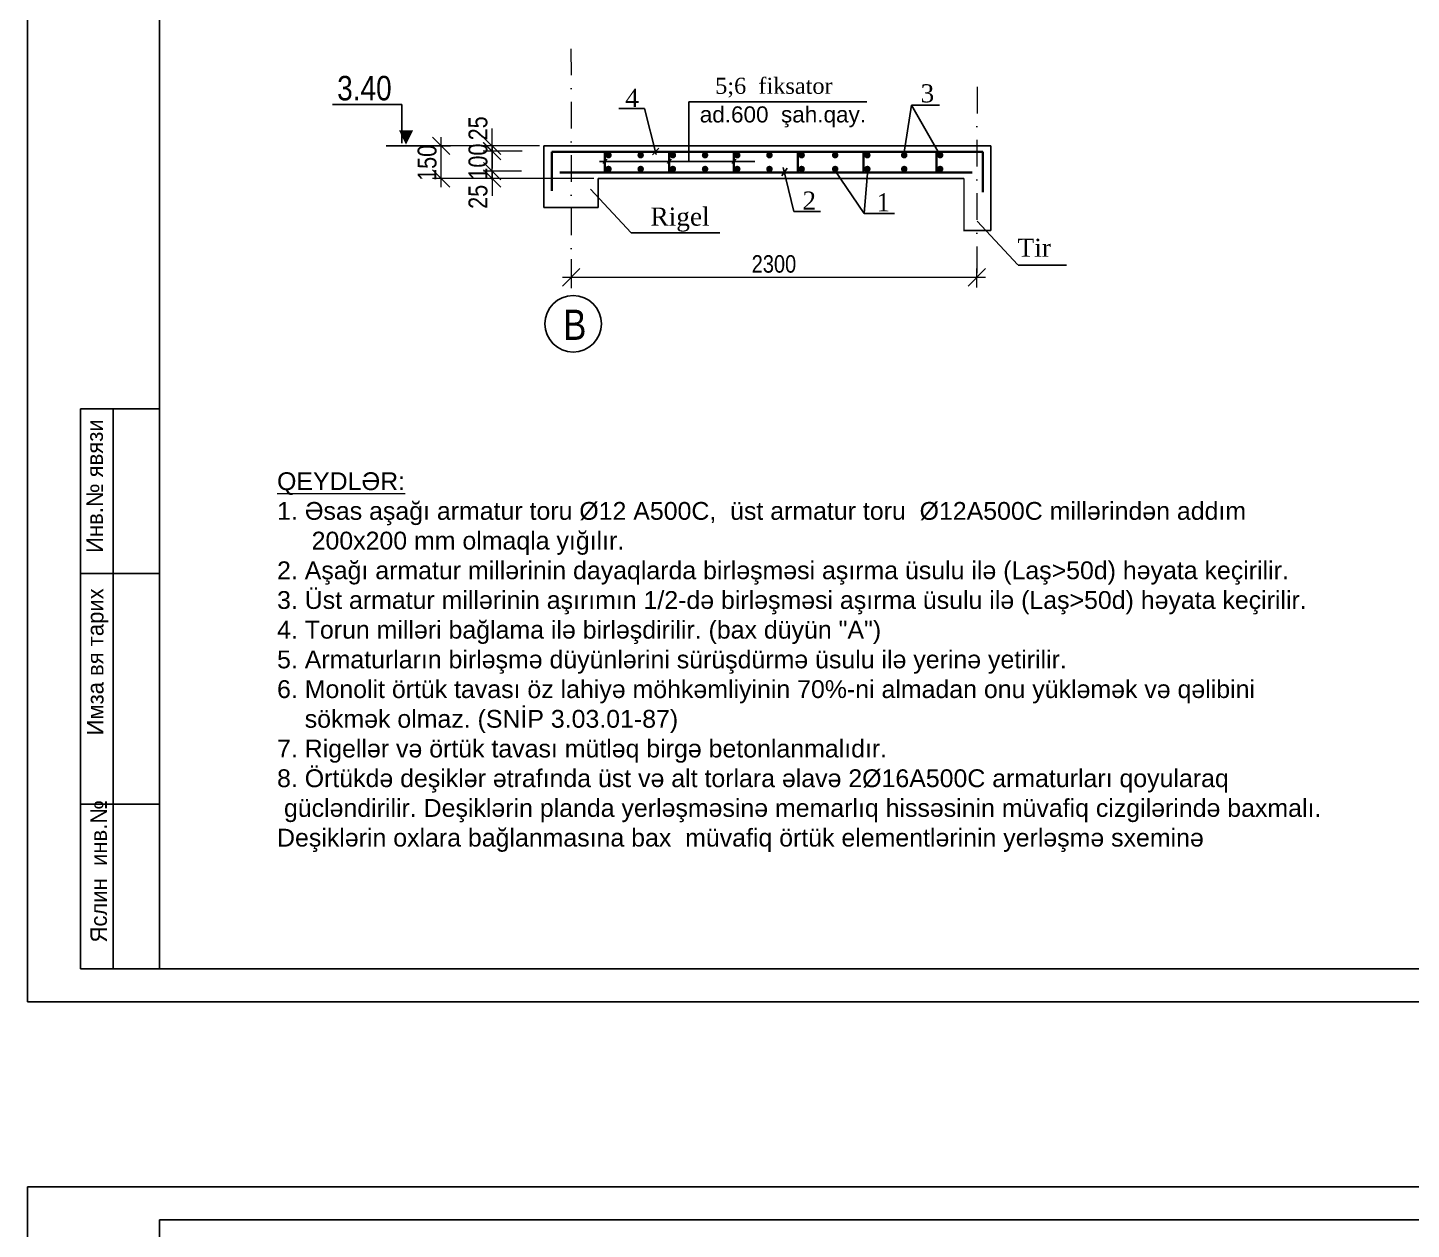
# Model space of a CAD drawing. Header units: millimetres. Extents: x -149347 to 251215, y -2929184 to -2541447.
# Drawn here: x 110518 to 130322, y -2672971 to -2655775 of the extents above; entities that cross this region are included whole.
import ezdxf

# ---------------------------------------------------------------- set-up
doc = ezdxf.new("R2010")
doc.units = ezdxf.units.MM
doc.linetypes.add('DASHDOTX2', pattern=[50.8, 25.4, -12.7, 0, -12.7])
doc.styles.add('CP_ATTR', font='A3TI(LA).TTF')
doc.styles.get("Standard").update_dxf_attribs({"font": 'times.ttf'})
doc.styles.add('style1', font='A3TI(LA).TTF', dxfattribs={"height": 400})
doc.styles.add('style6', font='ARIALN.TTF', dxfattribs={"height": 300})
doc.dimstyles.new('DIM_100', dxfattribs={"dimscale": 100, "dimtxt": 250, "dimasz": 2.5, "dimexe": 1.25, "dimexo": 0.625, "dimtad": 1, "dimdec": 0, "dimtxsty": 'style1', "dimblk": 'OBLIQUE', "dimcen": 2.5, "dimdle": 1.25, "dimclrd": 251, "dimclre": 251, "dimaunit": 1, "dimadec": 3, "dimazin": 0, "dimtfac": 1, "dimtdec": 0, "dimtmove": 1, "dimatfit": 3, "dimfxl": 1.25, "dimlwd": 5, "dimlwe": 5, "dimarcsym": 0})

# ---------------------------------------------------------------- blocks, each defined once
blk = doc.blocks.new('mekteb')
at = {"color": 0, "lineweight": 25}
for p, q in [((99643, -1821466), (139843, -1821466)), ((99643, -1849866), (99643, -1821466)), ((139843, -1849866), (99643, -1849866))]:
    blk.add_line(p, q, dxfattribs=at)
at = {"color": 0, "lineweight": 25, "ltscale": 15}
for p, q in [((101643, -1849366), (101643, -1821966)), ((139343, -1821966), (101643, -1821966)), ((101643, -1849366), (139343, -1849366))]:
    blk.add_line(p, q, dxfattribs=at)
at = {"lineweight": 25, "ltscale": 0.25}
for p, q in [((100443, -1849366), (100443, -1840866)), ((100943, -1849367), (100943, -1840866))]:
    blk.add_line(p, q, dxfattribs=at)
at = {"lineweight": 25}
for p, q in [((101643, -1840866), (100443, -1840866)), ((101645, -1843366), (100445, -1843366)), ((101645, -1846866), (100445, -1846866)), ((101643, -1849366), (100443, -1849366))]:
    blk.add_line(p, q, dxfattribs=at)
at = {"lineweight": 25, "char_height": 250.01, "width": 5960.07, "attachment_point": 1, "rotation": 90, "style": 'CP_ATTR'}
for s, insert in [('\\pt3143;Инв.№ явязи', (100535, -1843053)), ('\\pt3143;Имза вя тарих', (100544, -1845823)), ('\\pt3143;Яслин  инв.№', (100595, -1848965))]:
    blk.add_mtext(s, dxfattribs=dict(at, insert=insert))
blk = doc.blocks.new('_Oblique')
at = {"color": 0, "linetype": 'ByBlock', "lineweight": -2}
blk.add_line((-0.5, -0.5), (0.5, 0.5), dxfattribs=at)
blk = doc.blocks.new('*D910')
at = {"color": 251, "linetype": 'ByBlock', "lineweight": 5, "ltscale": 50, "transparency": 16777216}
blk.add_line((117165, -2657954), (117165, -2657417), dxfattribs=at)
at = {"color": 251, "lineweight": 5, "ltscale": 50, "transparency": 16777216}
for p, q in [((117595, -2657542), (117040, -2657542)), ((117586, -2657829), (117040, -2657829))]:
    blk.add_line(p, q, dxfattribs=at)
at = {"layer": 'Defpoints', "color": 0, "lineweight": 15, "ltscale": 50, "transparency": 16777216}
for p in [(117165, -2657542), (117657, -2657542), (117649, -2657829)]:
    blk.add_point(p, dxfattribs=at)
at = {"color": 251, "lineweight": 5, "ltscale": 50, "transparency": 16777216, "xscale": 250, "yscale": 250, "zscale": 250}
for p, rotation in [((117165, -2657542), 90), ((117165, -2657829), 270)]:
    blk.add_blockref('_Oblique', p, dxfattribs=dict(at, rotation=rotation))
at = {"color": 0, "lineweight": 15, "ltscale": 50, "transparency": 16777216, "insert": (116964, -2657692), "char_height": 300, "attachment_point": 5, "rotation": 90, "style": 'style6'}
blk.add_mtext('{\\fArial Narrow|b0|i0|c238|p34;\\H0.9x;100}', dxfattribs=at)
blk = doc.blocks.new('*D911')
at = {"color": 251, "linetype": 'ByBlock', "lineweight": 5, "ltscale": 50, "transparency": 16777216}
for p, q in [((117164, -2657466), (117164, -2657216)), ((117164, -2657466), (117164, -2657542)), ((117164, -2657542), (117164, -2657792))]:
    blk.add_line(p, q, dxfattribs=at)
at = {"color": 251, "lineweight": 5, "ltscale": 50, "transparency": 16777216}
for p, q in [((117586, -2657466), (117039, -2657466)), ((117595, -2657542), (117039, -2657542))]:
    blk.add_line(p, q, dxfattribs=at)
at = {"layer": 'Defpoints', "color": 0, "lineweight": 15, "ltscale": 50, "transparency": 16777216}
for p in [(117649, -2657466), (117164, -2657542), (117657, -2657542)]:
    blk.add_point(p, dxfattribs=at)
at = {"color": 251, "lineweight": 5, "ltscale": 50, "transparency": 16777216, "xscale": 250, "yscale": 250, "zscale": 250}
for p, rotation in [((117164, -2657466), 270), ((117164, -2657542), 90)]:
    blk.add_blockref('_Oblique', p, dxfattribs=dict(at, rotation=rotation))
at = {"color": 0, "lineweight": 15, "ltscale": 50, "transparency": 16777216, "insert": (116964, -2657216), "char_height": 300, "attachment_point": 5, "rotation": 90, "style": 'style6'}
blk.add_mtext('{\\H0.9x;25}', dxfattribs=at)
blk = doc.blocks.new('*D912')
at = {"color": 251, "linetype": 'ByBlock', "lineweight": 5, "ltscale": 50, "transparency": 16777216}
for p, q in [((117165, -2657829), (117165, -2657579)), ((117165, -2657829), (117165, -2657933)), ((117165, -2657933), (117165, -2658183))]:
    blk.add_line(p, q, dxfattribs=at)
at = {"color": 251, "lineweight": 5, "ltscale": 50, "transparency": 16777216}
for p, q in [((117551, -2657829), (117040, -2657829)), ((117583, -2657933), (117040, -2657933))]:
    blk.add_line(p, q, dxfattribs=at)
at = {"layer": 'Defpoints', "color": 0, "lineweight": 15, "ltscale": 50, "transparency": 16777216}
for p in [(117614, -2657829), (117165, -2657933), (117646, -2657933)]:
    blk.add_point(p, dxfattribs=at)
at = {"color": 251, "lineweight": 5, "ltscale": 50, "transparency": 16777216, "xscale": 250, "yscale": 250, "zscale": 250}
for p, rotation in [((117165, -2657829), 270), ((117165, -2657933), 90)]:
    blk.add_blockref('_Oblique', p, dxfattribs=dict(at, rotation=rotation))
at = {"color": 0, "lineweight": 15, "ltscale": 50, "transparency": 16777216, "insert": (116964, -2658196), "char_height": 300, "attachment_point": 5, "rotation": 90, "style": 'style6'}
blk.add_mtext('{\\H0.9x;25}', dxfattribs=at)
blk = doc.blocks.new('*D913')
at = {"color": 251, "lineweight": 5, "ltscale": 50, "transparency": 16777216}
for p, q in [((117843, -2657466), (116312, -2657466)), ((118621, -2657933), (116312, -2657933))]:
    blk.add_line(p, q, dxfattribs=at)
at = {"color": 251, "linetype": 'ByBlock', "lineweight": 5, "ltscale": 50, "transparency": 16777216}
blk.add_line((116437, -2658058), (116437, -2657341), dxfattribs=at)
at = {"layer": 'Defpoints', "color": 0, "lineweight": 15, "ltscale": 50, "transparency": 16777216}
for p in [(116437, -2657466), (117906, -2657466), (118683, -2657933)]:
    blk.add_point(p, dxfattribs=at)
at = {"color": 251, "lineweight": 5, "ltscale": 50, "transparency": 16777216, "xscale": 250, "yscale": 250, "zscale": 250}
for p, rotation in [((116437, -2657466), 90), ((116437, -2657933), 270)]:
    blk.add_blockref('_Oblique', p, dxfattribs=dict(at, rotation=rotation))
at = {"color": 0, "lineweight": 15, "ltscale": 50, "transparency": 16777216, "insert": (116236, -2657710), "char_height": 300, "attachment_point": 5, "rotation": 90, "style": 'style6'}
blk.add_mtext('{\\fArial Narrow|b0|i0|c238|p34;\\H0.9x;150}', dxfattribs=at)
blk = doc.blocks.new('*D914')
at = {"color": 251, "lineweight": 5, "ltscale": 50, "transparency": 16777216}
for p, q in [((118296, -2659087), (118296, -2659473)), ((124102, -2659492), (124102, -2659223))]:
    blk.add_line(p, q, dxfattribs=at)
at = {"color": 251, "linetype": 'ByBlock', "lineweight": 5, "ltscale": 50, "transparency": 16777216}
blk.add_line((118171, -2659348), (124227, -2659348), dxfattribs=at)
at = {"layer": 'Defpoints', "color": 0, "lineweight": 15, "ltscale": 50, "transparency": 16777216}
for p in [(118296, -2659025), (124102, -2659348), (124102, -2659554)]:
    blk.add_point(p, dxfattribs=at)
at = {"color": 251, "lineweight": 5, "ltscale": 50, "transparency": 16777216, "xscale": 250, "yscale": 250, "zscale": 250, "rotation": 180}
blk.add_blockref('_Oblique', (118296, -2659348), dxfattribs=at)
at = {"color": 251, "lineweight": 5, "ltscale": 50, "transparency": 16777216, "xscale": 250, "yscale": 250, "zscale": 250}
blk.add_blockref('_Oblique', (124102, -2659348), dxfattribs=at)
at = {"color": 0, "lineweight": 15, "ltscale": 50, "transparency": 16777216, "insert": (121199, -2659158), "char_height": 300, "attachment_point": 5, "style": 'style6'}
blk.add_mtext('{\\fArial Narrow|b0|i0|c238|p34;\\H0.83333x;2300}', dxfattribs=at)

msp = doc.modelspace()

# ---------------------------------------------------------------- hatches: boundary and pattern name
h = msp.add_hatch(color=0)
edge = h.paths.add_edge_path()
edge.add_arc((118830.92298, -2657599.81594), 46.87604, 0, 360)
h = msp.add_hatch(color=0)
edge = h.paths.add_edge_path()
edge.add_arc((119291.72298, -2657599.81594), 46.87604, 0, 360)
h = msp.add_hatch(color=0)
edge = h.paths.add_edge_path()
edge.add_arc((119752.52298, -2657599.81594), 46.87604, 0, 360)
h = msp.add_hatch(color=0)
edge = h.paths.add_edge_path()
edge.add_arc((120213.32298, -2657599.81594), 46.87604, 0, 360)
h = msp.add_hatch(color=0)
edge = h.paths.add_edge_path()
edge.add_arc((120674.12298, -2657599.81594), 46.87604, 0, 360)
h = msp.add_hatch(color=0)
edge = h.paths.add_edge_path()
edge.add_arc((121134.92298, -2657599.81594), 46.87604, 0, 360)
h = msp.add_hatch(color=0)
edge = h.paths.add_edge_path()
edge.add_arc((121595.72298, -2657599.81594), 46.87604, 0, 360)
h = msp.add_hatch(color=0)
edge = h.paths.add_edge_path()
edge.add_arc((122075.29737, -2657599.81594), 46.87604, 0, 360)
h = msp.add_hatch(color=0)
edge = h.paths.add_edge_path()
edge.add_arc((122536.09737, -2657599.81594), 46.87604, 0, 360)
h = msp.add_hatch(color=0)
edge = h.paths.add_edge_path()
edge.add_arc((123063.5053, -2657599.81594), 46.87604, 0, 360)
h = msp.add_hatch(color=0)
edge = h.paths.add_edge_path()
edge.add_arc((123578.34385, -2657599.81594), 46.87604, 0, 360)
h = msp.add_hatch(color=0)
edge = h.paths.add_edge_path()
edge.add_arc((118830.92298, -2657797.90965), 46.87604, 0, 360)
h = msp.add_hatch(color=0)
edge = h.paths.add_edge_path()
edge.add_arc((119291.72298, -2657797.90965), 46.87604, 0, 360)
h = msp.add_hatch(color=0)
edge = h.paths.add_edge_path()
edge.add_arc((119752.52298, -2657797.90965), 46.87604, 0, 360)
h = msp.add_hatch(color=0)
edge = h.paths.add_edge_path()
edge.add_arc((120213.32298, -2657797.90965), 46.87604, 0, 360)
h = msp.add_hatch(color=0)
edge = h.paths.add_edge_path()
edge.add_arc((120674.12298, -2657797.90965), 46.87604, 0, 360)
h = msp.add_hatch(color=0)
edge = h.paths.add_edge_path()
edge.add_arc((121134.92298, -2657797.90965), 46.87604, 0, 360)
h = msp.add_hatch(color=0)
edge = h.paths.add_edge_path()
edge.add_arc((121595.72298, -2657797.90965), 46.87604, 0, 360)
h = msp.add_hatch(color=0)
edge = h.paths.add_edge_path()
edge.add_arc((122075.29737, -2657797.90965), 46.87604, 0, 360)
h = msp.add_hatch(color=0)
edge = h.paths.add_edge_path()
edge.add_arc((122536.09737, -2657797.90965), 46.87604, 0, 360)
h = msp.add_hatch(color=0)
edge = h.paths.add_edge_path()
edge.add_arc((123063.5053, -2657797.90965), 46.87604, 0, 360)
h = msp.add_hatch(color=0)
edge = h.paths.add_edge_path()
edge.add_arc((123578.34385, -2657797.90965), 46.87604, 0, 360)

# ---------------------------------------------------------------- linework, layer by layer
at = {"color": 1, "linetype": 'DASHDOTX2', "lineweight": 13, "ltscale": 15}
for p, q in [((118294.31946, -2656075.84498), (118296.49602, -2659609.03926)), ((124106.36978, -2656620.4586), (124100.09503, -2659608.149))]:
    msp.add_line(p, q, dxfattribs=at)
at = {"ltscale": 30}
for p, q in [((115872.7713, -2656876.23568), (114878.67003, -2656876.23568)), ((115872.7713, -2657428.5403), (115872.7713, -2656876.23568)), ((119980.50467, -2657689.10288), (119980.50467, -2656837.23206)), ((119980.50467, -2656837.23206), (122526.64934, -2656837.23206)), ((123052.55699, -2657619.70624), (123166.83489, -2656884.24107)), ((123166.83489, -2656884.24107), (123568.1253, -2657585.19011)), ((123166.83489, -2656884.24107), (123568.1253, -2656884.24107)), ((119347.59059, -2656934.36366), (118980.56187, -2656934.36366)), ((119512.36972, -2657592.49861), (119347.59059, -2656934.36366)), ((116567.90324, -2657466.43268), (115648.01726, -2657466.43268)), ((117905.51946, -2657466.43268), (124301.6778, -2657465.58554)), ((117905.51946, -2657466.43268), (117905.51946, -2658347.49827)), ((119550.40643, -2657501.09649), (119458.88344, -2657597.28305)), ((118703.8911, -2657689.10288), (120926.67215, -2657689.10288)), ((118809.28375, -2657656.47979), (118755.44793, -2657719.69073)), ((119727.67346, -2657656.47979), (119673.83764, -2657719.69073)), ((120652.99101, -2657656.47979), (120599.15519, -2657719.69073)), ((121388.50252, -2657787.77794), (121314.25369, -2657894.10219)), ((121331.06646, -2657774.48519), (121482.36741, -2658406.13832)), ((122063.7354, -2657807.61783), (122489.97558, -2658433.78144)), ((122489.97558, -2658433.78144), (122542.35058, -2657802.02462)), ((118683.11946, -2657932.77827), (123914.69385, -2657932.77827)), ((117905.51946, -2658347.49827), (118294.31946, -2658347.49827)), ((121482.36741, -2658406.13832), (121866.02714, -2658406.13832)), ((122489.97558, -2658433.78144), (122922.34016, -2658433.78144)), ((123914.69385, -2658676.52887), (123912.8778, -2658675.68172))]:
    msp.add_line(p, q, dxfattribs=at)
at = {"lineweight": 25}
for p, q in [((124301.6778, -2657465.58554), (124301.6778, -2658675.68172)), ((118572.25233, -2658084.20017), (119154.98366, -2658710.70706)), ((118683.11946, -2657932.77827), (118683.11946, -2658347.49827)), ((118683.11946, -2658347.49827), (117905.51946, -2658347.49827)), ((124301.6778, -2658675.68172), (123914.69385, -2658676.52887)), ((124107.09534, -2658543.21666), (124689.82668, -2659169.72355)), ((120426.22985, -2658710.70706), (119154.98366, -2658710.70706)), ((125386.64992, -2659172.88099), (124692.76351, -2659172.88099))]:
    msp.add_line(p, q, dxfattribs=at)
at = {"color": 0, "linetype": 'ByBlock', "lineweight": 30}
for p, q in [((118021.60022, -2657552.83268), (124186.66696, -2657551.98554)), ((118021.60022, -2657552.83268), (118021.60022, -2658111.15)), ((118780.4259, -2657552.83268), (118780.4259, -2657846.37827)), ((119700.83594, -2657552.83268), (119700.83594, -2657846.37827)), ((120625.26567, -2657552.83268), (120625.26567, -2657846.37827)), ((121541.36241, -2657553.85422), (121541.36241, -2657847.39982)), ((122481.82461, -2657552.83268), (122481.82461, -2657846.37827)), ((123525.43974, -2657552.83268), (123525.43974, -2657846.37827)), ((124186.66696, -2657551.98554), (124186.66696, -2658130.11312)), ((118134.92738, -2657846.37827), (124036.12101, -2657845.53113))]:
    msp.add_line(p, q, dxfattribs=at)
at = {"lineweight": 15, "ltscale": 60}
for p, q in [((118683.11946, -2657932.77827), (118683.11946, -2658347.49827)), ((123914.69385, -2657932.77827), (123914.69385, -2658676.52887)), ((124301.6778, -2657931.93113), (124301.6778, -2658675.68172))]:
    msp.add_line(p, q, dxfattribs=at)
at = {"lineweight": 25}
msp.add_circle((118325.62359, -2660012.71033), 404.72058, dxfattribs=at)

# ---------------------------------------------------------------- block references
at = {"lineweight": 15, "xscale": 0.9430204144289575, "yscale": 0.9430204144289575, "zscale": 0.9430204144289575}
for p in [(16552.24327, -925254.75951), (16552.24327, -954685.78344)]:
    msp.add_blockref('mekteb', p, dxfattribs=at)

# ---------------------------------------------------------------- texts
at = {"color": 0, "insert": (115727.58105, -2656465.4427), "char_height": 350, "width": 7178.4994239, "attachment_point": 3, "style": 'style6'}
msp.add_mtext('{\\fArial Narrow|b0|i0|c238|p34;3.40}', dxfattribs=at)
at = {"color": 0, "linetype": 'ByBlock', "insert": (122039.5334, -2656491.6827), "char_height": 230.4, "width": 10863.3464471, "attachment_point": 3}
msp.add_mtext('{\\fTimes New Roman|b0|i0|c238|p18;5;6 } {\\fTimes New Roman|b0|i0|c238|p18;fiksator}', dxfattribs=at)
at = {"ltscale": 5, "char_height": 259.2, "attachment_point": 1}
for s, width, insert in [('{\\fTimes New Roman|b0|i0|c238|p18;\\C0;4}', 1353.9620451, (119071.35027, -2656649.46849)), ('{\\fTimes New Roman|b0|i0|c238|p18;\\C0;3}', 1353.9620451, (123297.1001, -2656585.09033)), ('{\\fTimes New Roman|b0|i0|c238|p18;\\C0;2}', 1353.9620451, (121606.01237, -2658120.2122)), ('{\\fTimes New Roman|b0|i0|c238|p18;\\C0;1}', 1353.9620451, (122666.06545, -2658145.11204)), ('{\\fTimes New Roman|b0|i0|c238|p18;Rigel}', 1504.3786987, (119431.54476, -2658349.60456)), ('{\\fTimes New Roman|b0|i0|c238|p18;Tir}', 1504.3786987, (124685.56636, -2658794.47777))]:
    msp.add_mtext_dynamic_manual_height_columns(s, width=width, gutter_width=18, heights=[0], dxfattribs=dict(at, insert=insert))
at = {"color": 0, "insert": (122517.14255, -2656901.4384), "char_height": 233.28, "width": 2904.0300161, "attachment_point": 3}
msp.add_mtext('{\\fArial|b0|i0|c238|p34;\\H0.98765x;ad.600  şah.qay.} ', dxfattribs=at)
at = {"ltscale": 30, "insert": (115760.7613, -2657214.30884), "char_height": 230.4, "attachment_point": 1}
msp.add_mtext_dynamic_manual_height_columns('{\\fTimes New Roman|b0|i0|c162|p18;▼}', width=4022.3513302, gutter_width=1728, heights=[0], dxfattribs=at)
at = {"lineweight": 25, "insert": (118184.21956, -2659810.82676), "char_height": 432, "attachment_point": 1, "style": 'style6'}
msp.add_mtext_dynamic_manual_height_columns('{\\fArial Narrow|b0|i0|c238|p34;B}', width=386.8655967, gutter_width=18, heights=[0], dxfattribs=at)
at = {"lineweight": 0, "ltscale": 0.1, "insert": (114087.26792, -2662137.76725), "char_height": 255, "width": 22060.3686041, "attachment_point": 1, "style": 'style6'}
msp.add_mtext('{\\fArial|b0|i0|c238|p34;\\LQEYD\\fArial|b0|i0|c0|p34;LƏ\\fArial|b0|i0|c238|p34;R:\\P\\l1. \\fArial|b0|i0|c0|p34;Ə\\fArial|b0|i0|c238|p34;sas aşağı\\fArial|b0|i0|c0|p34; \\fArial|b0|i0|c238|p34;armatur toru %%C12 A500C\\fArial|b0|i0|c0|p34;, \\fArial|b0|i0|c238|p34; üst armatur toru  %%C12A500C\\fArial|b0|i0|c0|p34; \\fArial|b0|i0|c238|p34;millərindən addım \\P     200x200 mm\\fArial|b0|i0|c0|p34; \\fArial|b0|i0|c238|p34;olmaqla yığılır\\fArial|b0|i0|c0|p34;.\\P2\\fArial|b0|i0|c238|p34;. Aşağı armatur millərinin dayaqlarda birləşməsi aşırma üsulu ilə (Laş>50d) həyata keçirilir\\fArial|b0|i0|c0|p34;.\\fArial|b0|i0|c238|p34;\\P\\fArial|b0|i0|c0|p34;3\\fArial|b0|i0|c238|p34;. Üst armatur millərinin aşırımın 1/\\fArial|b0|i0|c0|p34;2\\fArial|b0|i0|c238|p34;-də birləşməsi aşırma üsulu ilə (Laş>50d) həyata keçirilir\\fArial|b0|i0|c0|p34;.\\fArial|b0|i0|c238|p34;\\P\\fArial|b0|i0|c0|p34;4\\fArial|b0|i0|c238|p34;. Torun milləri bağlama ilə birləşdirilir\\fArial|b0|i0|c0|p34;. (bax d\\fArial|b0|i0|c238|p34;üyün \\fArial|b0|i0|c0|p34;"A")\\fArial|b0|i0|c238|p34;\\P5. Armaturların birləşmə düyünlərini\\fArial|b0|i0|c0|p34; \\fArial|b0|i0|c238|p34;sürüşdürmə üsulu ilə yerinə yetirilir.\\fArial|b0|i0|c0|p34;  \\P\\fArial|b0|i0|c238|p34;6\\fArial|b0|i0|c0|p34;. Monolit \\fArial|b0|i0|c238|p34;örtük tavası öz lahiyə möhkəmliyinin \\fArial|b0|i0|c0|p34;70%-ni almadan onu y\\fArial|b0|i0|c238|p34;ükləmək və qəlibini\\fArial|b0|i0|c0|p34; \\fArial|b0|i0|c238|p34;\\P\\fArial|b0|i0|c0|p34; \\fArial|b0|i0|c238|p34;   sökmək\\fArial|b0|i0|c0|p34; \\fArial|b0|i0|c238|p34;olmaz\\fArial|b0|i0|c0|p34;. (S\\fArial|b0|i0|c238|p34;NİP 3.03.01-87)\\fArial|b0|i0|c0|p34;\\P\\fArial|b0|i0|c238|p34;7\\fArial|b0|i0|c0|p34;. Rigell\\fArial|b0|i0|c238|p34;ər və örtük tavası mütləq birgə betonlanmalıdır.\\P8\\fArial|b0|i0|c0|p34;. \\fArial|b0|i0|c238|p34;Örtükdə deşiklər ətrafında üst və alt torlara əlavə 2%%C16A500C\\fArial|b0|i0|c0|p34; armaturlar\\fArial|b0|i0|c238|p34;ı qoyularaq\\P gücləndirilir.\\fArial|b0|i0|c0|p34; D\\fArial|b0|i0|c238|p34;eşiklərin planda \\fArial|b0|i0|c0|p34;y\\fArial|b0|i0|c238|p34;erləşməsinə memarlıq\\fArial|b0|i0|c0|p34; \\fArial|b0|i0|c238|p34;hissəsinin müvafiq cizgilərində baxmalı\\fArial|b0|i0|c0|p34;.\\fArial|b0|i0|c238|p34;\\PDeşiklərin oxlara bağlanmasına bax  müvafiq örtük elementlərinin yerləşmə sxeminə}', dxfattribs=at)

# ---------------------------------------------------------------- dimensions: what is measured, and where the dimension line sits
at = {"color": 231, "lineweight": 15, "ltscale": 50}
for base, p1, p2, text, picture, middle in [((117164.03647, -2657541.97775), (117648.50977, -2657466.43268), (117657.14977, -2657541.97775), '{\\H0.9x;25}', '*D911', (117164.03647, -2657216.43268)), ((116436.58972, -2657466.43268), (118683.11946, -2657932.77827), (117905.51946, -2657466.43268), '{\\fArial Narrow|b0|i0|c238|p34;\\H0.9x;150}', '*D913', (116436.58972, -2657710.00855)), ((117164.66977, -2657541.97775), (117648.50977, -2657828.61416), (117657.14977, -2657541.97775), '{\\fArial Narrow|b0|i0|c238|p34;\\H0.9x;100}', '*D910', (117164.66977, -2657692.13199)), ((117164.66977, -2657932.77827), (117613.94977, -2657828.61416), (117645.80207, -2657932.77827), '{\\H0.9x;25}', '*D912', (117164.66977, -2658196.45036))]:
    dim = msp.add_linear_dim(base=base, p1=p1, p2=p2, angle=90, text=text, dimstyle='DIM_100', override={"dimtxsty": 'style6'}, dxfattribs=at)
    dim.commit()
    dim.dimension.update_dxf_attribs({"geometry": picture, "text_midpoint": middle, "dimtype": 160})
dim = msp.add_linear_dim(base=(124101.83885, -2659347.92168), p1=(118296.31804, -2659024.88425), p2=(124101.83885, -2659554.36711), angle=0, text='{\\fArial Narrow|b0|i0|c238|p34;\\H0.83333x;2300}', dimstyle='DIM_100', override={"dimtxsty": 'style6'}, dxfattribs=at)
dim.commit()
dim.dimension.update_dxf_attribs({"geometry": '*D914', "text_midpoint": (121199.07844, -2659157.77894)})

doc.saveas('drawing.dxf')
